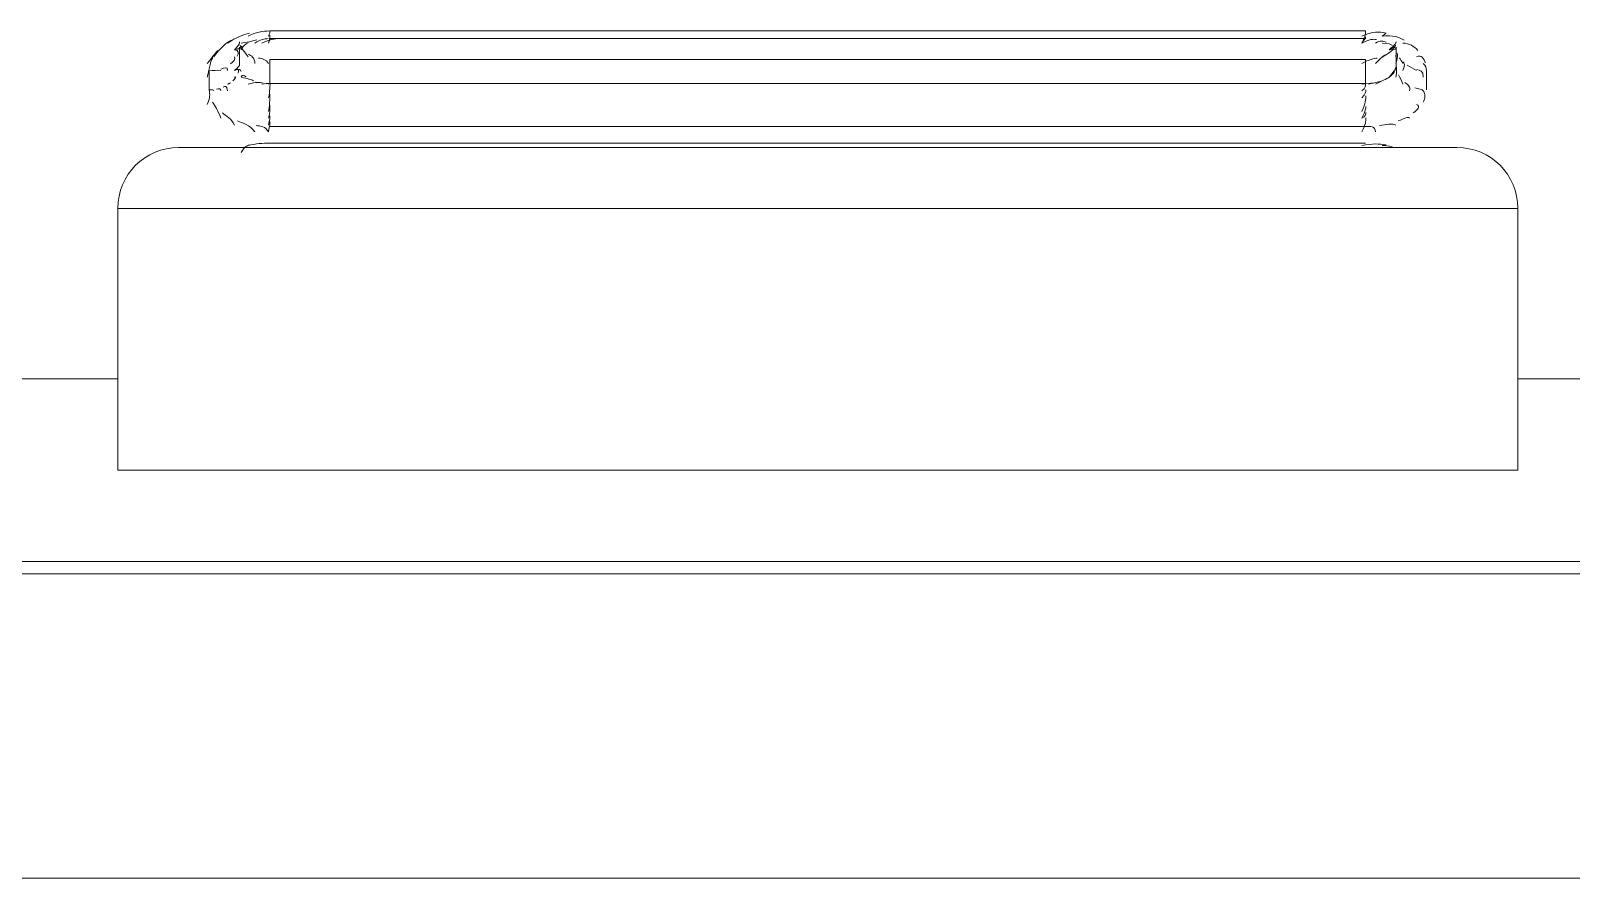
# Model space of a CAD drawing. Header units: inches. Extents: x 0.54 to 10.46, y 0.74 to 7.76.
# Drawn here: x 3.6264 to 4.0257, y 5.1644 to 5.384 of the extents above; entities that cross this region are included whole.
import ezdxf

# ---------------------------------------------------------------- set-up
doc = ezdxf.new("R2010")
doc.units = ezdxf.units.IN
doc.header["$MEASUREMENT"] = 0

# ---------------------------------------------------------------- blocks, each defined once
blk = doc.blocks.new('block 119')
at = {"color": 7, "lineweight": 15, "true_color": 0xffffff}
for points in [[(3.68837, 5.384), (3.9724, 5.384)], [(3.68052, 5.37977), (3.68052, 5.37495)], [(3.68833, 5.382), (3.97244, 5.382)], [(3.9803, 5.37495), (3.9803, 5.37977)], [(3.6884, 5.37662), (3.9724, 5.37662)], [(3.6884, 5.37662), (3.6884, 5.37035)], [(3.9724, 5.37662), (3.9724, 5.37035)], [(3.67264, 5.36872), (3.67264, 5.37364)], [(3.6884, 5.37035), (3.9724, 5.37035)], [(3.98818, 5.37368), (3.98818, 5.36874)], [(3.97246, 5.35921), (3.68837, 5.35921)], [(3.68837, 5.35493), (3.9724, 5.35493)], [(3.66474, 5.35377), (3.99608, 5.35377)], [(4.01184, 5.338), (3.64896, 5.338)], [(3.64896, 5.338), (3.64896, 5.27015)], [(4.01184, 5.338), (4.01184, 5.27015)], [(3.39258, 5.29383), (3.64896, 5.29383)], [(4.26824, 5.29383), (4.01184, 5.29383)], [(3.27818, 5.27488), (3.27818, 5.24334), (4.38262, 5.24334)], [(3.64896, 5.27015), (4.01184, 5.27015)], [(4.25246, 5.24649), (3.40836, 5.24649)], [(3.19141, 5.16445), (4.4694, 5.16445)]]:
    blk.add_lwpolyline(points, dxfattribs=at)
for points in [[(3.67742, 5.38083), (3.67979, 5.38238), (3.68138, 5.38301), (3.68309, 5.38339)], [(3.68273, 5.38261), (3.68478, 5.38376), (3.68658, 5.38389), (3.68838, 5.38401)], [(3.68805, 5.38261), (3.68839, 5.38322), (3.68838, 5.38362), (3.68838, 5.38401)], [(3.68805, 5.38083), (3.6884, 5.38242), (3.68839, 5.38262), (3.68839, 5.38291)], [(3.68805, 5.38083), (3.6884, 5.38199), (3.6884, 5.3821), (3.6884, 5.38225)], [(3.97139, 5.38083), (3.97241, 5.38276), (3.97241, 5.38339), (3.97241, 5.38401)], [(3.97139, 5.38261), (3.97419, 5.38391), (3.97597, 5.3838), (3.97764, 5.38341)], [(3.97139, 5.38083), (3.97241, 5.3821), (3.97241, 5.38214), (3.97241, 5.38244)], [(3.97671, 5.38261), (3.97767, 5.38341), (3.97771, 5.3834), (3.97775, 5.38339)], [(3.97671, 5.38261), (3.97944, 5.38298), (3.98104, 5.38237), (3.98243, 5.38161)], [(3.67211, 5.37552), (3.67389, 5.37772), (3.67435, 5.37834), (3.67491, 5.37894)], [(3.67388, 5.37729), (3.67584, 5.37994), (3.67702, 5.38084), (3.6784, 5.38161)], [(3.67919, 5.37906), (3.68059, 5.38058), (3.68056, 5.38089), (3.68053, 5.38119)], [(3.67919, 5.37906), (3.68057, 5.37939), (3.68081, 5.3797), (3.68121, 5.38002)], [(3.67919, 5.37906), (3.6805, 5.37941), (3.68048, 5.37934), (3.68051, 5.37936)], [(3.67919, 5.37906), (3.68041, 5.37897), (3.68029, 5.37817), (3.67993, 5.37743)], [(3.68096, 5.37906), (3.68093, 5.3797), (3.68077, 5.37999), (3.68068, 5.38029)], [(3.68096, 5.38083), (3.68339, 5.38118), (3.68417, 5.38145), (3.68502, 5.38164)], [(3.68096, 5.37906), (3.68158, 5.38031), (3.6821, 5.38061), (3.68273, 5.38089)], [(3.68273, 5.37729), (3.68212, 5.37837), (3.68153, 5.37887), (3.68113, 5.37943)], [(3.6845, 5.38083), (3.68594, 5.38184), (3.68693, 5.38195), (3.68793, 5.382)], [(3.68628, 5.38083), (3.68904, 5.38206), (3.69015, 5.38204), (3.69127, 5.38202)], [(3.68805, 5.38083), (3.6884, 5.38202), (3.6884, 5.38202), (3.6884, 5.38201)], [(3.97139, 5.38083), (3.97337, 5.38188), (3.97433, 5.38188), (3.97523, 5.38176)], [(3.97494, 5.38083), (3.97614, 5.38163), (3.97699, 5.38135), (3.97771, 5.38105)], [(3.97671, 5.38083), (3.97837, 5.38078), (3.97893, 5.38049), (3.97936, 5.38021)], [(3.97671, 5.37729), (3.97872, 5.37837), (3.9793, 5.37887), (3.9797, 5.37943)], [(3.97848, 5.37906), (3.98024, 5.38058), (3.98027, 5.38089), (3.9803, 5.38119)], [(3.97848, 5.37906), (3.9799, 5.3797), (3.98006, 5.37999), (3.98015, 5.38029)], [(3.97848, 5.37906), (3.97976, 5.37993), (3.98004, 5.37967), (3.98019, 5.37951)], [(3.97848, 5.37906), (3.98034, 5.37936), (3.98036, 5.37932), (3.98038, 5.37927)], [(3.98025, 5.37729), (3.98039, 5.37881), (3.98035, 5.37929), (3.9803, 5.37977)], [(3.98025, 5.37552), (3.98087, 5.37746), (3.98066, 5.37789), (3.98053, 5.37834)], [(3.98202, 5.38083), (3.98382, 5.38085), (3.985, 5.37994), (3.98593, 5.37894)], [(3.67211, 5.37198), (3.67282, 5.37481), (3.67299, 5.37597), (3.67356, 5.37707)], [(3.67742, 5.37375), (3.67748, 5.37488), (3.67661, 5.3744), (3.67566, 5.37412)], [(3.67919, 5.37729), (3.67957, 5.37669), (3.67896, 5.37602), (3.67822, 5.37545)], [(3.67919, 5.37375), (3.68053, 5.37497), (3.68053, 5.37497), (3.68053, 5.37497)], [(3.67919, 5.37375), (3.68053, 5.37443), (3.68068, 5.37391), (3.68097, 5.37343)], [(3.67919, 5.37375), (3.68046, 5.37433), (3.68038, 5.37369), (3.68016, 5.37307)], [(3.6845, 5.37552), (3.68445, 5.37717), (3.68357, 5.37752), (3.68284, 5.37795)], [(3.68805, 5.37552), (3.68739, 5.37669), (3.68636, 5.37676), (3.6854, 5.37697)], [(3.97139, 5.37552), (3.97345, 5.37669), (3.97448, 5.37676), (3.97543, 5.37697)], [(3.97494, 5.37552), (3.97638, 5.37717), (3.97726, 5.37752), (3.97799, 5.37795)], [(3.97848, 5.37198), (3.98015, 5.37391), (3.9803, 5.37443), (3.9803, 5.37497)], [(3.98025, 5.37198), (3.98054, 5.37335), (3.98042, 5.37416), (3.9803, 5.37497)], [(3.98025, 5.37375), (3.9803, 5.37497), (3.9803, 5.37497), (3.9803, 5.37497)], [(3.98202, 5.37552), (3.9817, 5.37629), (3.9814, 5.37666), (3.98114, 5.37704)], [(3.98202, 5.37375), (3.98276, 5.37534), (3.98239, 5.37563), (3.98205, 5.37595)], [(3.98556, 5.37375), (3.98479, 5.37421), (3.98392, 5.3746), (3.98318, 5.37508)], [(3.98556, 5.37729), (3.98685, 5.37794), (3.98753, 5.37684), (3.98786, 5.37572)], [(3.98733, 5.37552), (3.98805, 5.37505), (3.98812, 5.37437), (3.98819, 5.37369)], [(3.67565, 5.37375), (3.67471, 5.37384), (3.67367, 5.37375), (3.67264, 5.37366)], [(3.67742, 5.37021), (3.67847, 5.37075), (3.6781, 5.37045), (3.67769, 5.37018)], [(3.67919, 5.37198), (3.67989, 5.37235), (3.67941, 5.37167), (3.67881, 5.37108)], [(3.68096, 5.37198), (3.68126, 5.37294), (3.68168, 5.37249), (3.68222, 5.37209)], [(3.68096, 5.37198), (3.68276, 5.37169), (3.68342, 5.37135), (3.68416, 5.37108)], [(3.68273, 5.37021), (3.68491, 5.3708), (3.68574, 5.37061), (3.68661, 5.37049)], [(3.68628, 5.37021), (3.6872, 5.37041), (3.68781, 5.37037), (3.68842, 5.37037)], [(3.68805, 5.37021), (3.68842, 5.37037), (3.68842, 5.37037), (3.68842, 5.37037)], [(3.68805, 5.36667), (3.68842, 5.36857), (3.68842, 5.36947), (3.68842, 5.37037)], [(3.97139, 5.37021), (3.97302, 5.37037), (3.97363, 5.37041), (3.97423, 5.37049)], [(3.97139, 5.36844), (3.97242, 5.36928), (3.97242, 5.36983), (3.97241, 5.37037)], [(3.97139, 5.37021), (3.97242, 5.37037), (3.97242, 5.37037), (3.97242, 5.37037)], [(3.97317, 5.37021), (3.97509, 5.37061), (3.97592, 5.3708), (3.97668, 5.37108)], [(3.97494, 5.37021), (3.97741, 5.37135), (3.97807, 5.37169), (3.97861, 5.37209)], [(3.97848, 5.37198), (3.97915, 5.37249), (3.97958, 5.37294), (3.97987, 5.37343)], [(3.98202, 5.37021), (3.98186, 5.37117), (3.98125, 5.37186), (3.98089, 5.37261)], [(3.98379, 5.36844), (3.9842, 5.36952), (3.98333, 5.37), (3.98259, 5.37059)], [(3.98733, 5.37198), (3.98735, 5.37375), (3.98651, 5.37381), (3.98571, 5.374)], [(3.67211, 5.3649), (3.67299, 5.36655), (3.67282, 5.36764), (3.67264, 5.36873)], [(3.67388, 5.36844), (3.67393, 5.3688), (3.67329, 5.36876), (3.67264, 5.36873)], [(3.67565, 5.36844), (3.67572, 5.3692), (3.67515, 5.36903), (3.67456, 5.36892)], [(3.67742, 5.36844), (3.67725, 5.36989), (3.67677, 5.36964), (3.67626, 5.36943)], [(3.68805, 5.36312), (3.68841, 5.36569), (3.68841, 5.36667), (3.68841, 5.36758)], [(3.97139, 5.36667), (3.97243, 5.3677), (3.97243, 5.36821), (3.97243, 5.3687)], [(3.97139, 5.36312), (3.97245, 5.36533), (3.97244, 5.36626), (3.97244, 5.36717)], [(3.98733, 5.36844), (3.98715, 5.36884), (3.98611, 5.36894), (3.98515, 5.36923)], [(3.98733, 5.36844), (3.98801, 5.36764), (3.98784, 5.36653), (3.98728, 5.3655)], [(3.67565, 5.36135), (3.67496, 5.36357), (3.67407, 5.36452), (3.67353, 5.36553)], [(3.67919, 5.35958), (3.67849, 5.36123), (3.67717, 5.36193), (3.67607, 5.36275)], [(3.68805, 5.36135), (3.6884, 5.36285), (3.6884, 5.36378), (3.6884, 5.36474)], [(3.97139, 5.36135), (3.97246, 5.36336), (3.97245, 5.36389), (3.97245, 5.36442)], [(3.97139, 5.36135), (3.97246, 5.36187), (3.97246, 5.36235), (3.97246, 5.36285)], [(3.98556, 5.3649), (3.98675, 5.3645), (3.98586, 5.36356), (3.98476, 5.36275)], [(3.6845, 5.35781), (3.68311, 5.35968), (3.68146, 5.3601), (3.67997, 5.36067)], [(3.68805, 5.35781), (3.68718, 5.35927), (3.68599, 5.35932), (3.68483, 5.35947)], [(3.68805, 5.35958), (3.68838, 5.36098), (3.68839, 5.36147), (3.68839, 5.36199)], [(3.68805, 5.35781), (3.68837, 5.35964), (3.68838, 5.36006), (3.68838, 5.36054)], [(3.97139, 5.35781), (3.97247, 5.3599), (3.97246, 5.36059), (3.97246, 5.36143)], [(3.97494, 5.35781), (3.97484, 5.35932), (3.97365, 5.35927), (3.97247, 5.35922)], [(3.98025, 5.35958), (3.97938, 5.3601), (3.97772, 5.35968), (3.976, 5.35947)], [(3.98379, 5.36135), (3.98366, 5.36193), (3.98235, 5.36123), (3.98086, 5.36067)], [(3.66476, 5.35379), (3.65604, 5.35378), (3.64897, 5.34672), (3.64897, 5.33801)], [(4.01186, 5.33801), (4.01186, 5.34672), (4.0048, 5.35378), (3.99608, 5.35378)]]:
    blk.add_open_spline(points, degree=3, dxfattribs=at)
at = {"color": 8, "lineweight": 15, "true_color": 0x808080}
for points in [[(3.68096, 5.3525), (3.68177, 5.35401), (3.68241, 5.35424), (3.68309, 5.35441)], [(3.68273, 5.35427), (3.6847, 5.35481), (3.68654, 5.35487), (3.68838, 5.35493)], [(3.97139, 5.35427), (3.97419, 5.35485), (3.97597, 5.35476), (3.97764, 5.35443)], [(3.97671, 5.35427), (3.97767, 5.35442), (3.97771, 5.35441), (3.97775, 5.35441)], [(3.97671, 5.35427), (3.97845, 5.35426), (3.97908, 5.35402), (3.9797, 5.35378)]]:
    blk.add_open_spline(points, degree=3, dxfattribs=at)

msp = doc.modelspace()

# ---------------------------------------------------------------- block references
msp.add_blockref('block 119', (0, 0))

doc.saveas('drawing.dxf')
